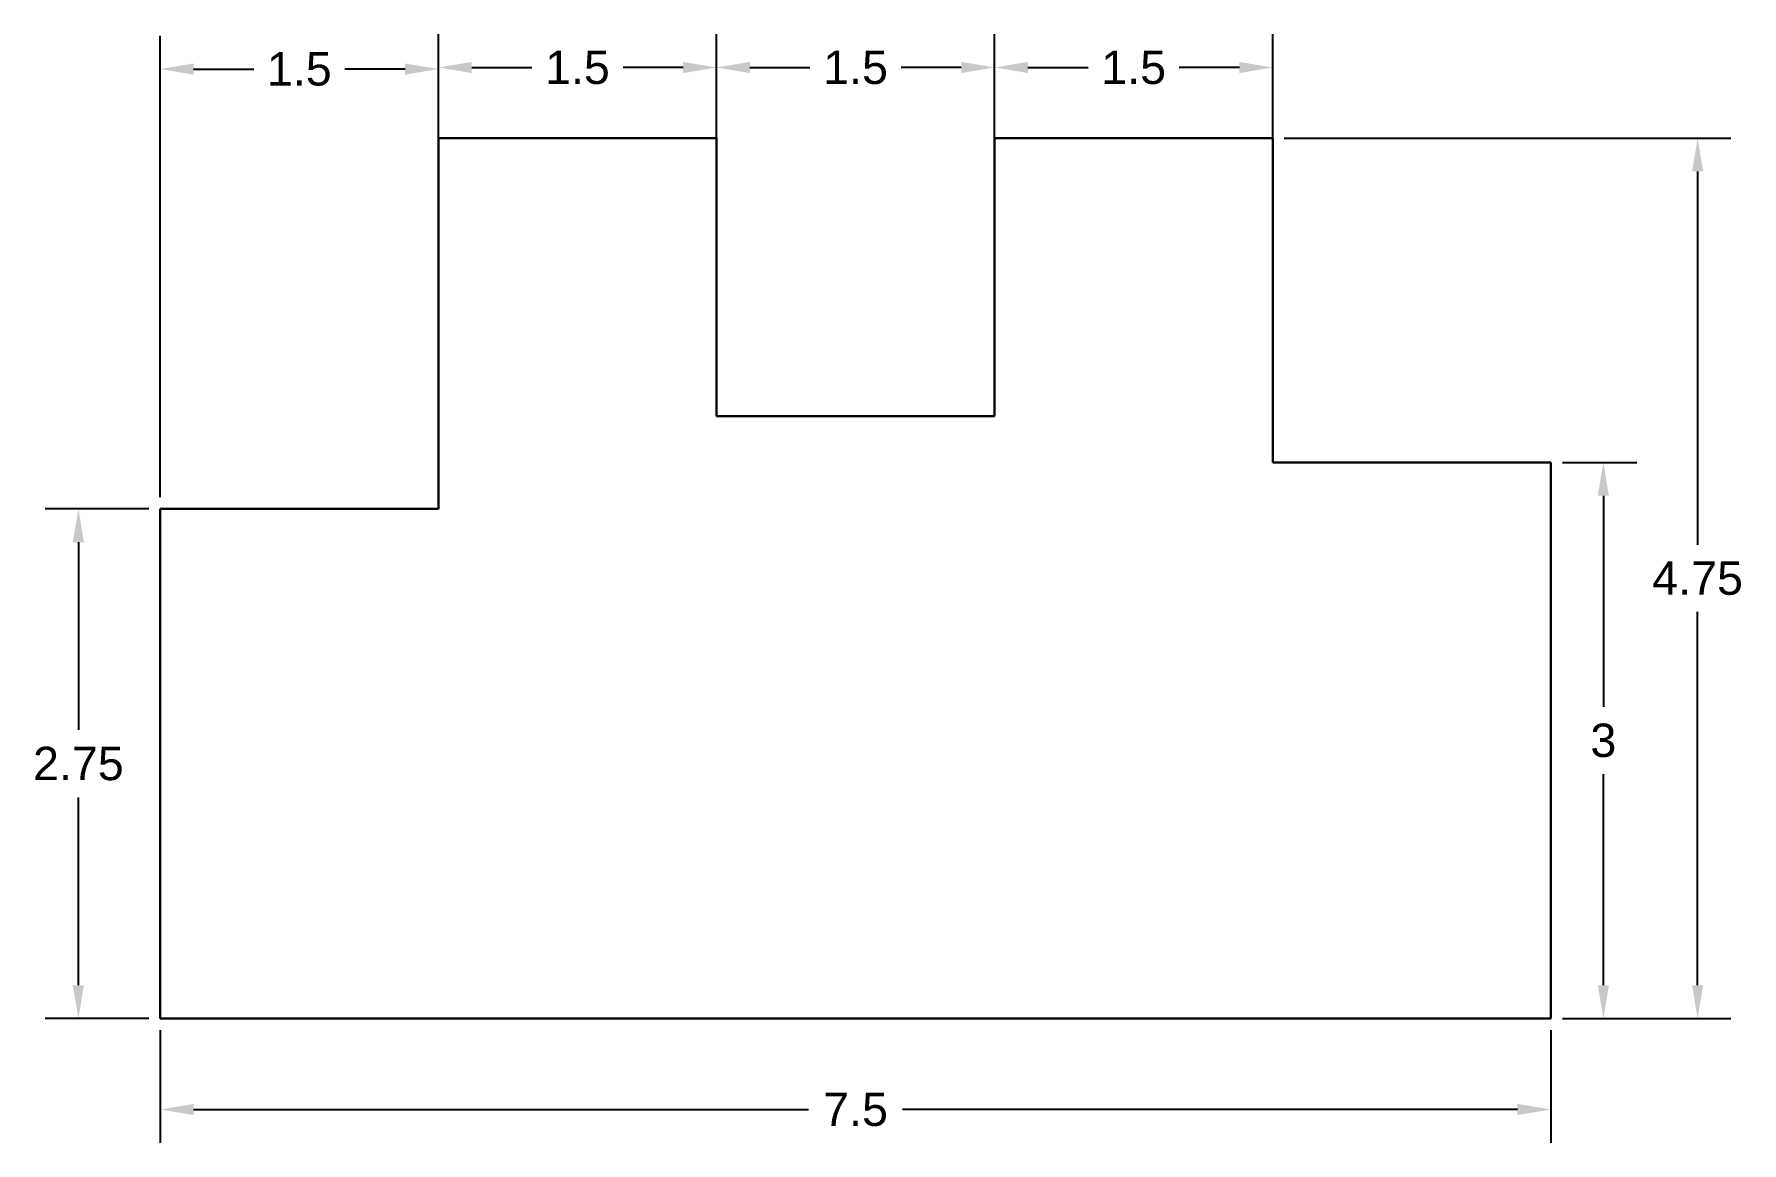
# Model space of a CAD drawing. Header units: inches. Extents: x 100.4 to 129.6, y 4.3 to 10.5.
# Drawn here: x 100.43 to 109.64, y 4.53 to 10.51 of the extents above; entities outside this region: 1.
import ezdxf

# ---------------------------------------------------------------- set-up
doc = ezdxf.new("R2010")
doc.units = ezdxf.units.IN
doc.header["$MEASUREMENT"] = 0
doc.styles.get("Standard").update_dxf_attribs({"font": 'ARIALUNI.ttf'})
doc.dimstyles.get("Standard").update_dxf_attribs({"dimtxt": 0.18, "dimasz": 0.18, "dimexe": 0.18, "dimexo": 0.0625, "dimgap": 0.09, "dimtad": 0, "dimtih": 1, "dimtoh": 1, "dimdec": 4, "dimdsep": 46, "dimtxsty": 'Standard', "dimcen": 0.09, "dimadec": 0, "dimazin": 2, "dimtfac": 1, "dimtdec": 4, "dimtofl": 0, "dimtmove": 0, "dimatfit": 3, "dimfxl": 1, "dimtolj": 1, "dimtzin": 0, "dimarcsym": 0})

# ---------------------------------------------------------------- blocks, each defined once
blk = doc.blocks.new('*D1')
at = {"color": 0, "lineweight": -2, "transparency": 16777216}
for p, q in [((101.1144, 5.1349), (101.1144, 4.5272)), ((108.6144, 5.1349), (108.6144, 4.5272)), ((101.2944, 4.7072), (104.6107, 4.7072)), ((108.4344, 4.7072), (105.1182, 4.7072))]:
    blk.add_line(p, q, dxfattribs=at)
at = {"color": 0, "transparency": 16777216}
for points in [[(101.2944, 4.7372), (101.2944, 4.6772), (101.1144, 4.7072)], [(108.4344, 4.7372), (108.4344, 4.6772), (108.6144, 4.7072)]]:
    blk.add_solid(points, dxfattribs=at)
at = {"layer": 'Defpoints', "color": 0, "transparency": 16777216}
for p in [(101.1144, 5.1974), (108.6144, 5.1974), (108.6144, 4.7072)]:
    blk.add_point(p, dxfattribs=at)
at = {"color": 0, "transparency": 16777216, "insert": (104.8644, 4.7072), "char_height": 0.18, "attachment_point": 5}
blk.add_mtext('\\A1;7.5', dxfattribs=at)
blk = doc.blocks.new('*D2')
at = {"color": 0, "lineweight": -2, "transparency": 16777216}
for p, q in [((108.6769, 8.1974), (109.0777, 8.1974)), ((108.8977, 8.0174), (108.8977, 6.8793)), ((108.8977, 5.3774), (108.8977, 6.5154)), ((108.6769, 5.1974), (109.0777, 5.1974))]:
    blk.add_line(p, q, dxfattribs=at)
at = {"color": 0, "transparency": 16777216}
for points in [[(108.8677, 8.0174), (108.9277, 8.0174), (108.8977, 8.1974)], [(108.8677, 5.3774), (108.9277, 5.3774), (108.8977, 5.1974)]]:
    blk.add_solid(points, dxfattribs=at)
at = {"layer": 'Defpoints', "color": 0, "transparency": 16777216}
for p in [(108.6144, 8.1974), (108.8977, 8.1974), (108.6144, 5.1974)]:
    blk.add_point(p, dxfattribs=at)
at = {"color": 0, "transparency": 16777216, "insert": (108.8977, 6.6974), "char_height": 0.18, "attachment_point": 5}
blk.add_mtext('\\A1;3', dxfattribs=at)
blk = doc.blocks.new('*D3')
at = {"color": 0, "lineweight": -2, "transparency": 16777216}
for p, q in [((107.1769, 9.9474), (109.5859, 9.9474)), ((109.4059, 9.7674), (109.4059, 7.7539)), ((109.4059, 5.3774), (109.4059, 7.3908)), ((108.6769, 5.1974), (109.5859, 5.1974))]:
    blk.add_line(p, q, dxfattribs=at)
at = {"color": 0, "transparency": 16777216}
for points in [[(109.3759, 9.7674), (109.4359, 9.7674), (109.4059, 9.9474)], [(109.3759, 5.3774), (109.4359, 5.3774), (109.4059, 5.1974)]]:
    blk.add_solid(points, dxfattribs=at)
at = {"layer": 'Defpoints', "color": 0, "transparency": 16777216}
for p in [(107.1144, 9.9474), (109.4059, 9.9474), (108.6144, 5.1974)]:
    blk.add_point(p, dxfattribs=at)
at = {"color": 0, "transparency": 16777216, "insert": (109.4059, 7.5724), "char_height": 0.18, "attachment_point": 5}
blk.add_mtext('\\A1;4.75', dxfattribs=at)
blk = doc.blocks.new('*D4')
at = {"color": 0, "lineweight": -2, "transparency": 16777216}
for p, q in [((105.6144, 8.5099), (105.6144, 10.5078)), ((107.1144, 8.2599), (107.1144, 10.5078)), ((105.7944, 10.3278), (106.1186, 10.3278)), ((106.9344, 10.3278), (106.6103, 10.3278))]:
    blk.add_line(p, q, dxfattribs=at)
at = {"color": 0, "transparency": 16777216}
for points in [[(105.7944, 10.3578), (105.7944, 10.2978), (105.6144, 10.3278)], [(106.9344, 10.3578), (106.9344, 10.2978), (107.1144, 10.3278)]]:
    blk.add_solid(points, dxfattribs=at)
at = {"layer": 'Defpoints', "color": 0, "transparency": 16777216}
for p in [(105.6144, 10.3278), (105.6144, 8.4474), (107.1144, 8.1974)]:
    blk.add_point(p, dxfattribs=at)
at = {"color": 0, "transparency": 16777216, "insert": (106.3644, 10.3278), "char_height": 0.18, "attachment_point": 5}
blk.add_mtext('\\A1;1.5', dxfattribs=at)
blk = doc.blocks.new('*D5')
at = {"color": 0, "lineweight": -2, "transparency": 16777216}
for p, q in [((104.1144, 8.5099), (104.1144, 10.5078)), ((105.6144, 8.5099), (105.6144, 10.5078)), ((104.2944, 10.3278), (104.6186, 10.3278)), ((105.4344, 10.3278), (105.1103, 10.3278))]:
    blk.add_line(p, q, dxfattribs=at)
at = {"color": 0, "transparency": 16777216}
for points in [[(104.2944, 10.3578), (104.2944, 10.2978), (104.1144, 10.3278)], [(105.4344, 10.3578), (105.4344, 10.2978), (105.6144, 10.3278)]]:
    blk.add_solid(points, dxfattribs=at)
at = {"layer": 'Defpoints', "color": 0, "transparency": 16777216}
for p in [(104.1144, 10.3278), (104.1144, 8.4474), (105.6144, 8.4474)]:
    blk.add_point(p, dxfattribs=at)
at = {"color": 0, "transparency": 16777216, "insert": (104.8644, 10.3278), "char_height": 0.18, "attachment_point": 5}
blk.add_mtext('\\A1;1.5', dxfattribs=at)
blk = doc.blocks.new('*D6')
at = {"color": 0, "lineweight": -2, "transparency": 16777216}
for p, q in [((102.6144, 8.0099), (102.6144, 10.5078)), ((104.1144, 8.5099), (104.1144, 10.5078)), ((102.7944, 10.3278), (103.1186, 10.3278)), ((103.9344, 10.3278), (103.6103, 10.3278))]:
    blk.add_line(p, q, dxfattribs=at)
at = {"color": 0, "transparency": 16777216}
for points in [[(102.7944, 10.3578), (102.7944, 10.2978), (102.6144, 10.3278)], [(103.9344, 10.3578), (103.9344, 10.2978), (104.1144, 10.3278)]]:
    blk.add_solid(points, dxfattribs=at)
at = {"layer": 'Defpoints', "color": 0, "transparency": 16777216}
for p in [(102.6144, 10.3278), (104.1144, 8.4474), (102.6144, 7.9474)]:
    blk.add_point(p, dxfattribs=at)
at = {"color": 0, "transparency": 16777216, "insert": (103.3644, 10.3278), "char_height": 0.18, "attachment_point": 5}
blk.add_mtext('\\A1;1.5', dxfattribs=at)
blk = doc.blocks.new('*D7')
at = {"color": 0, "lineweight": -2, "transparency": 16777216}
for p, q in [((101.1144, 8.0099), (101.1144, 10.4993)), ((102.6144, 10.0099), (102.6144, 10.4993)), ((101.2944, 10.3193), (101.6186, 10.3193)), ((102.4344, 10.3193), (102.1103, 10.3193))]:
    blk.add_line(p, q, dxfattribs=at)
at = {"color": 0, "transparency": 16777216}
for points in [[(101.2944, 10.3493), (101.2944, 10.2893), (101.1144, 10.3193)], [(102.4344, 10.3493), (102.4344, 10.2893), (102.6144, 10.3193)]]:
    blk.add_solid(points, dxfattribs=at)
at = {"layer": 'Defpoints', "color": 0, "transparency": 16777216}
for p in [(102.6144, 10.3193), (102.6144, 9.9474), (101.1144, 7.9474)]:
    blk.add_point(p, dxfattribs=at)
at = {"color": 0, "transparency": 16777216, "insert": (101.8644, 10.3193), "char_height": 0.18, "attachment_point": 5}
blk.add_mtext('\\A1;1.5', dxfattribs=at)
blk = doc.blocks.new('*D8')
at = {"color": 0, "lineweight": -2, "transparency": 16777216}
for p, q in [((101.0519, 7.9474), (100.4928, 7.9474)), ((100.6728, 7.7674), (100.6728, 6.7543)), ((100.6728, 5.3774), (100.6728, 6.3904)), ((101.0519, 5.1974), (100.4928, 5.1974))]:
    blk.add_line(p, q, dxfattribs=at)
at = {"color": 0, "transparency": 16777216}
for points in [[(100.6428, 7.7674), (100.7028, 7.7674), (100.6728, 7.9474)], [(100.6428, 5.3774), (100.7028, 5.3774), (100.6728, 5.1974)]]:
    blk.add_solid(points, dxfattribs=at)
at = {"layer": 'Defpoints', "color": 0, "transparency": 16777216}
for p in [(101.1144, 7.9474), (100.6728, 5.1974), (101.1144, 5.1974)]:
    blk.add_point(p, dxfattribs=at)
at = {"color": 0, "transparency": 16777216, "insert": (100.6728, 6.5724), "char_height": 0.18, "attachment_point": 5}
blk.add_mtext('\\A1;2.75', dxfattribs=at)

msp = doc.modelspace()

# ---------------------------------------------------------------- linework, layer by layer
at = {"lineweight": 30}
for p, q in [((102.61444, 7.94737), (102.61444, 9.94737)), ((102.61444, 9.94737), (104.11444, 9.94737)), ((104.11444, 9.94737), (104.11444, 8.44737)), ((105.61444, 8.44737), (105.61444, 9.94737)), ((105.61444, 9.94737), (107.11444, 9.94737)), ((107.11444, 9.94737), (107.11444, 8.19737)), ((104.11444, 8.44737), (104.11444, 8.44737)), ((104.11444, 8.44737), (105.61444, 8.44737)), ((107.11444, 8.19737), (108.61444, 8.19737)), ((108.61444, 8.19737), (108.61444, 5.19737)), ((101.11444, 5.19737), (101.11444, 7.94737)), ((101.11444, 7.94737), (102.61444, 7.94737)), ((108.61444, 5.19737), (101.11444, 5.19737))]:
    msp.add_line(p, q, dxfattribs=at)
msp.add_line((129.56142, 4.27617), (129.56142, 7.27617))

# ---------------------------------------------------------------- dimensions: what is measured, and where the dimension line sits
for base, p1, p2, picture, middle in [((102.61444, 10.32776), (104.11444, 8.44737), (102.61444, 7.94737), '*D6', (103.36444, 10.32776)), ((104.11444, 10.32776), (105.61444, 8.44737), (104.11444, 8.44737), '*D5', (104.86444, 10.32776)), ((105.61444, 10.32776), (107.11444, 8.19737), (105.61444, 8.44737), '*D4', (106.36444, 10.32776)), ((102.61444, 10.31929), (101.11444, 7.94737), (102.61444, 9.94737), '*D7', (101.86444, 10.31929)), ((108.61444, 4.70721), (101.11444, 5.19737), (108.61444, 5.19737), '*D1', (104.86444, 4.70721))]:
    dim = msp.add_linear_dim(base=base, p1=p1, p2=p2, dimstyle='Standard')
    dim.commit()
    dim.dimension.update_dxf_attribs({"geometry": picture, "text_midpoint": middle})
for base, p1, p2, picture, middle in [((109.40595, 9.94737), (108.61444, 5.19737), (107.11444, 9.94737), '*D3', (109.40595, 7.57237)), ((108.89771, 8.19737), (108.61444, 5.19737), (108.61444, 8.19737), '*D2', (108.89771, 6.69737)), ((100.67278, 5.19737), (101.11444, 7.94737), (101.11444, 5.19737), '*D8', (100.67278, 6.57237))]:
    dim = msp.add_linear_dim(base=base, p1=p1, p2=p2, angle=90, dimstyle='Standard')
    dim.commit()
    dim.dimension.update_dxf_attribs({"geometry": picture, "text_midpoint": middle})

doc.saveas('drawing.dxf')
